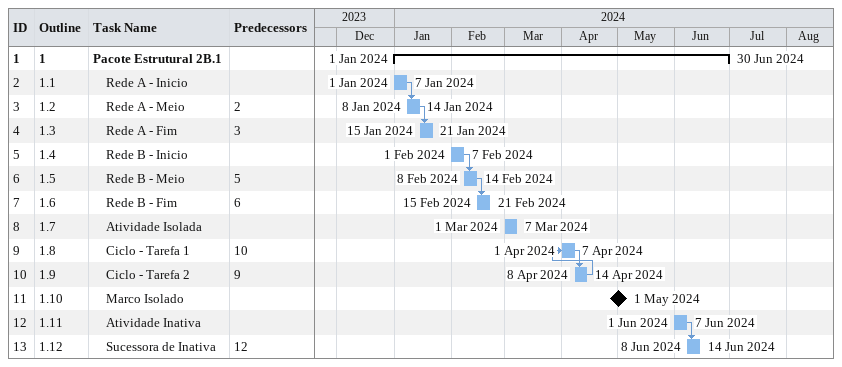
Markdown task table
| ID | WBS | Task | Start | Finish | Predecessors |
|---|---|---|---|---|---|
| 1 | 1 | **Pacote Estrutural 2B.1** | 2024-01-01 | 2024-06-30 |  |
| 2 | 1.1 | Rede A - Inicio | 2024-01-01 | 2024-01-07 |  |
| 3 | 1.2 | Rede A - Meio | 2024-01-08 | 2024-01-14 | 2 |
| 4 | 1.3 | Rede A - Fim | 2024-01-15 | 2024-01-21 | 3 |
| 5 | 1.4 | Rede B - Inicio | 2024-02-01 | 2024-02-07 |  |
| 6 | 1.5 | Rede B - Meio | 2024-02-08 | 2024-02-14 | 5 |
| 7 | 1.6 | Rede B - Fim | 2024-02-15 | 2024-02-21 | 6 |
| 8 | 1.7 | Atividade Isolada | 2024-03-01 | 2024-03-07 |  |
| 9 | 1.8 | Ciclo - Tarefa 1 | 2024-04-01 | 2024-04-07 | 10 |
| 10 | 1.9 | Ciclo - Tarefa 2 | 2024-04-08 | 2024-04-14 | 9 |
| 11 | 1.10 | Marco Isolado (milestone) | 2024-05-01 | 2024-05-01 |  |
| 12 | 1.11 | Atividade Inativa | 2024-06-01 | 2024-06-07 |  |
| 13 | 1.12 | Sucessora de Inativa | 2024-06-08 | 2024-06-14 | 12 |
